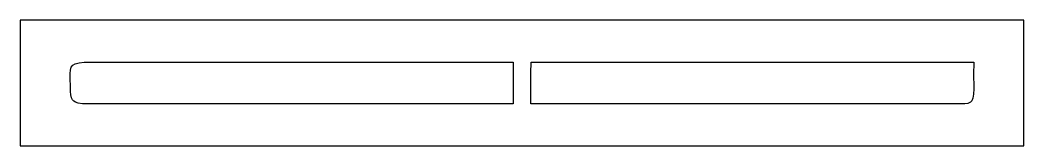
# Model space of a CAD drawing. Header units: inches. Extents: x 0 to 120, y 0 to 15.
import ezdxf

# ---------------------------------------------------------------- set-up
doc = ezdxf.new("R2010")
doc.units = ezdxf.units.IN
doc.header["$MEASUREMENT"] = 0
doc.layers.add('CUT', color=1, linetype='Continuous')

msp = doc.modelspace()

# ---------------------------------------------------------------- linework, layer by layer
at = {"layer": 'CUT'}
for points in [[(0, 0), (120, 0), (120, 15), (0, 15)], [(58.93, 5.01), (58.68, 5.02), (58, 5.02), (57.9, 5), (7.97, 5), (7.45, 5.03), (6.96, 5.1), (6.62, 5.21), (6.41, 5.33), (6.25, 5.51), (6.14, 5.73), (6.06, 6.1), (6.02, 6.5), (6, 8.64), (6.03, 9.04), (6.12, 9.39), (6.31, 9.64), (6.59, 9.8), (7.05, 9.91), (7.67, 10), (58.93, 10)], [(114, 9.99), (114, 9.74), (113.99, 8.71), (114, 6.81), (113.96, 6.18), (113.89, 5.69), (113.77, 5.38), (113.61, 5.21), (113.31, 5.07), (112.93, 5), (61.06, 5), (61.06, 8.68), (61.09, 10), (62.41, 10), (112.66, 10), (112.82, 9.99), (113.75, 9.99)]]:
    msp.add_lwpolyline(points, close=True, dxfattribs=at)

doc.saveas('drawing.dxf')
